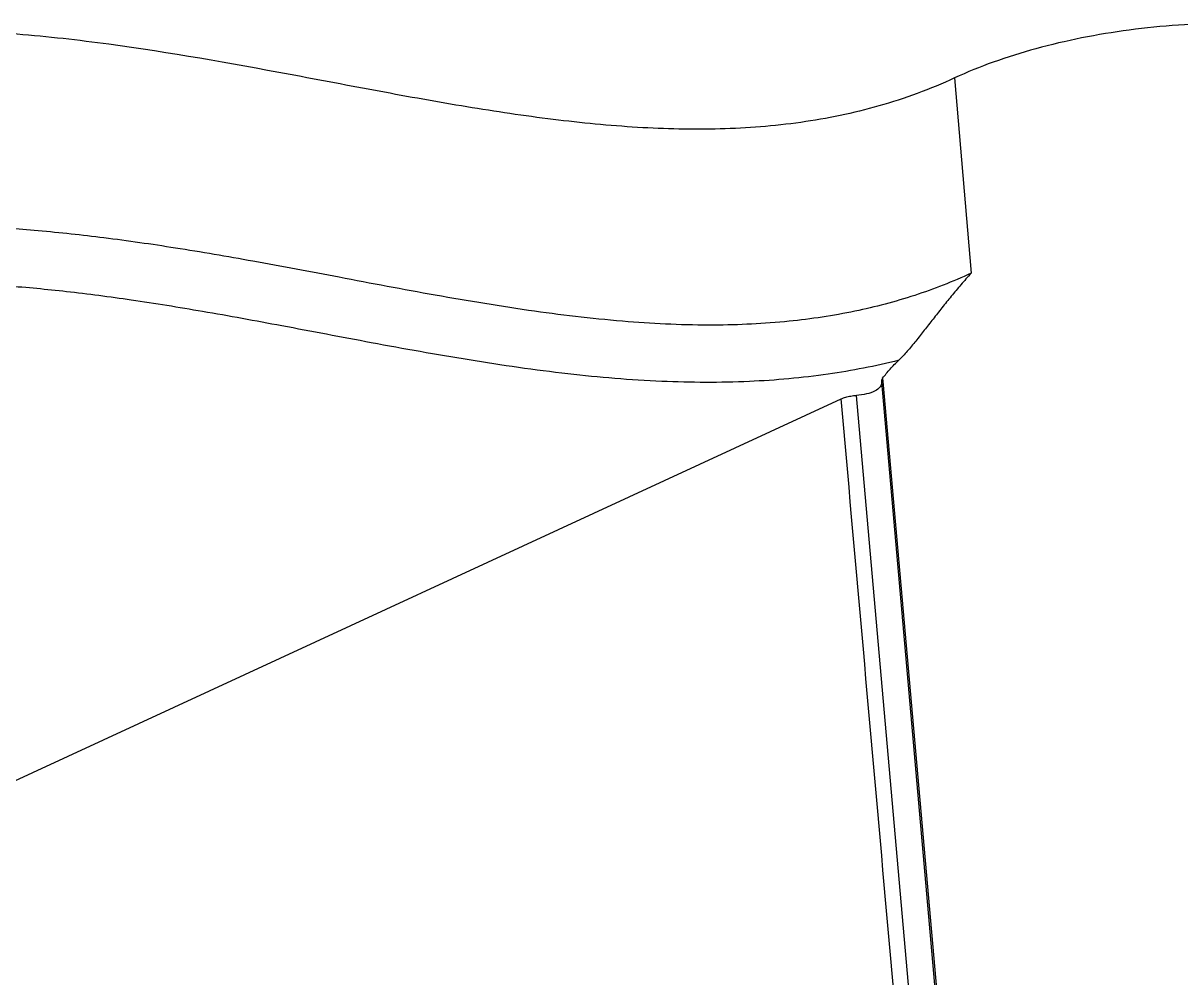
# Model space of a CAD drawing. Header units: millimetres. Extents: x -308 to 1490, y -1725 to -1095.
# Drawn here: x 410.04 to 436.81, y -1497.47 to -1475.38 of the extents above; entities that cross this region are included whole.
import ezdxf

# ---------------------------------------------------------------- set-up
doc = ezdxf.new("R2010")
doc.units = ezdxf.units.MM

# ---------------------------------------------------------------- blocks, each defined once
blk = doc.blocks.new('*u3')
for p, q in [((3.261, -24.088), (6.148, -56.803)), ((5.534, -57.122), (2.658, -24.484)), ((5.569, -57.119), (2.689, -24.481)), ((26.468, -47.493), (6.499, -56.723)), ((5.541, -57.202), (5.534, -57.122)), ((3.878, -64.146), (3.496, -59.629))]:
    blk.add_line(p, q)
for points, start_tangent, end_tangent in [([(3.608, -24.011), (4.571, -34.915), (5.533, -45.82), (6.499, -56.723)], (0.087898, -0.99613), (0.087898, -0.99613)), ([(6.499, -56.723), (6.395, -56.762), (6.275, -56.789), (6.148, -56.803)], (-0.904606, -0.426249), (-0.99883, -0.048366)), ([(5.566, -57.098), (5.596, -57.005), (5.716, -56.907), (5.911, -56.836), (6.148, -56.803)], (-0.074076, 0.997253), (0.99883, 0.048366)), ([(5.169, -57.615), (6.801, -57.295), (8.623, -57.125), (10.648, -57.127), (12.817, -57.301), (15.103, -57.622), (17.366, -58.021), (19.434, -58.411), (21.268, -58.743), (22.916, -59.007), (24.416, -59.202), (25.787, -59.33), (27.039, -59.394), (28.177, -59.399), (29.206, -59.354), (30.126, -59.268), (30.944, -59.151), (31.667, -59.015), (32.305, -58.866), (32.868, -58.712), (33.365, -58.558), (33.803, -58.407), (34.192, -58.261), (34.537, -58.122), (34.845, -57.99), (35.124, -57.865)], (0.969516, 0.245028), (0.907726, 0.419563)), ([(5.541, -57.202), (5.368, -57.411), (5.169, -57.615)], (-0.604403, -0.796679), (-0.724187, -0.689603)), ([(5.541, -57.202), (5.559, -57.172), (5.568, -57.14), (5.569, -57.119)], (0.604402, 0.796679), (-0.086686, 0.996236)), ([(3.496, -59.629), (3.731, -59.362), (3.954, -59.096), (4.169, -58.83), (4.376, -58.567), (4.577, -58.31), (4.774, -58.061), (4.971, -57.825), (5.169, -57.615)], (0.672158, 0.740407), (0.72424, 0.689548)), ([(3.496, -59.629), (4.8, -59.117), (6.181, -58.75), (7.704, -58.518), (9.446, -58.429), (11.424, -58.507), (13.59, -58.75), (15.885, -59.121), (18.105, -59.534), (20.102, -59.906), (21.897, -60.211), (23.547, -60.446), (25.071, -60.61), (26.484, -60.703), (27.791, -60.728), (28.99, -60.693), (30.076, -60.605), (31.046, -60.479), (31.903, -60.325), (32.653, -60.156), (33.31, -59.981), (33.883, -59.806), (34.384, -59.635), (34.823, -59.472), (35.21, -59.316), (35.553, -59.17), (35.86, -59.031)], (0.907737, 0.41954), (0.907726, 0.419563)), ([(3.878, -64.146), (5.627, -63.498), (7.435, -63.118), (9.297, -62.966), (11.207, -63.002), (13.161, -63.186), (15.156, -63.477), (17.184, -63.837), (19.243, -64.224), (23.433, -64.924), (25.555, -65.157), (27.688, -65.258), (29.828, -65.188), (31.97, -64.906), (34.109, -64.373), (36.241, -63.549)], (0.907726, 0.419563), (0.907726, 0.419563)), ([(-7.401, -64.572), (-6.575, -64.871), (-5.646, -65.109), (-4.631, -65.28), (-3.555, -65.382), (-2.435, -65.411), (-1.298, -65.368), (-0.163, -65.253), (0.942, -65.07), (1.999, -64.82), (2.984, -64.51), (3.878, -64.146)], (0.919751, -0.392503), (0.907726, 0.419563))]:
    blk.add_spline(points, degree=3, dxfattribs=dict(start_tangent=start_tangent, end_tangent=end_tangent))
blk = doc.blocks.new('*u5')
blk.add_blockref('*u3', (-106.236, 148.578))

msp = doc.modelspace()

# ---------------------------------------------------------------- block references
at = {"rotation": 180}
msp.add_blockref('*u5', (329.216, -1392.218), dxfattribs=at)

doc.saveas('drawing.dxf')
